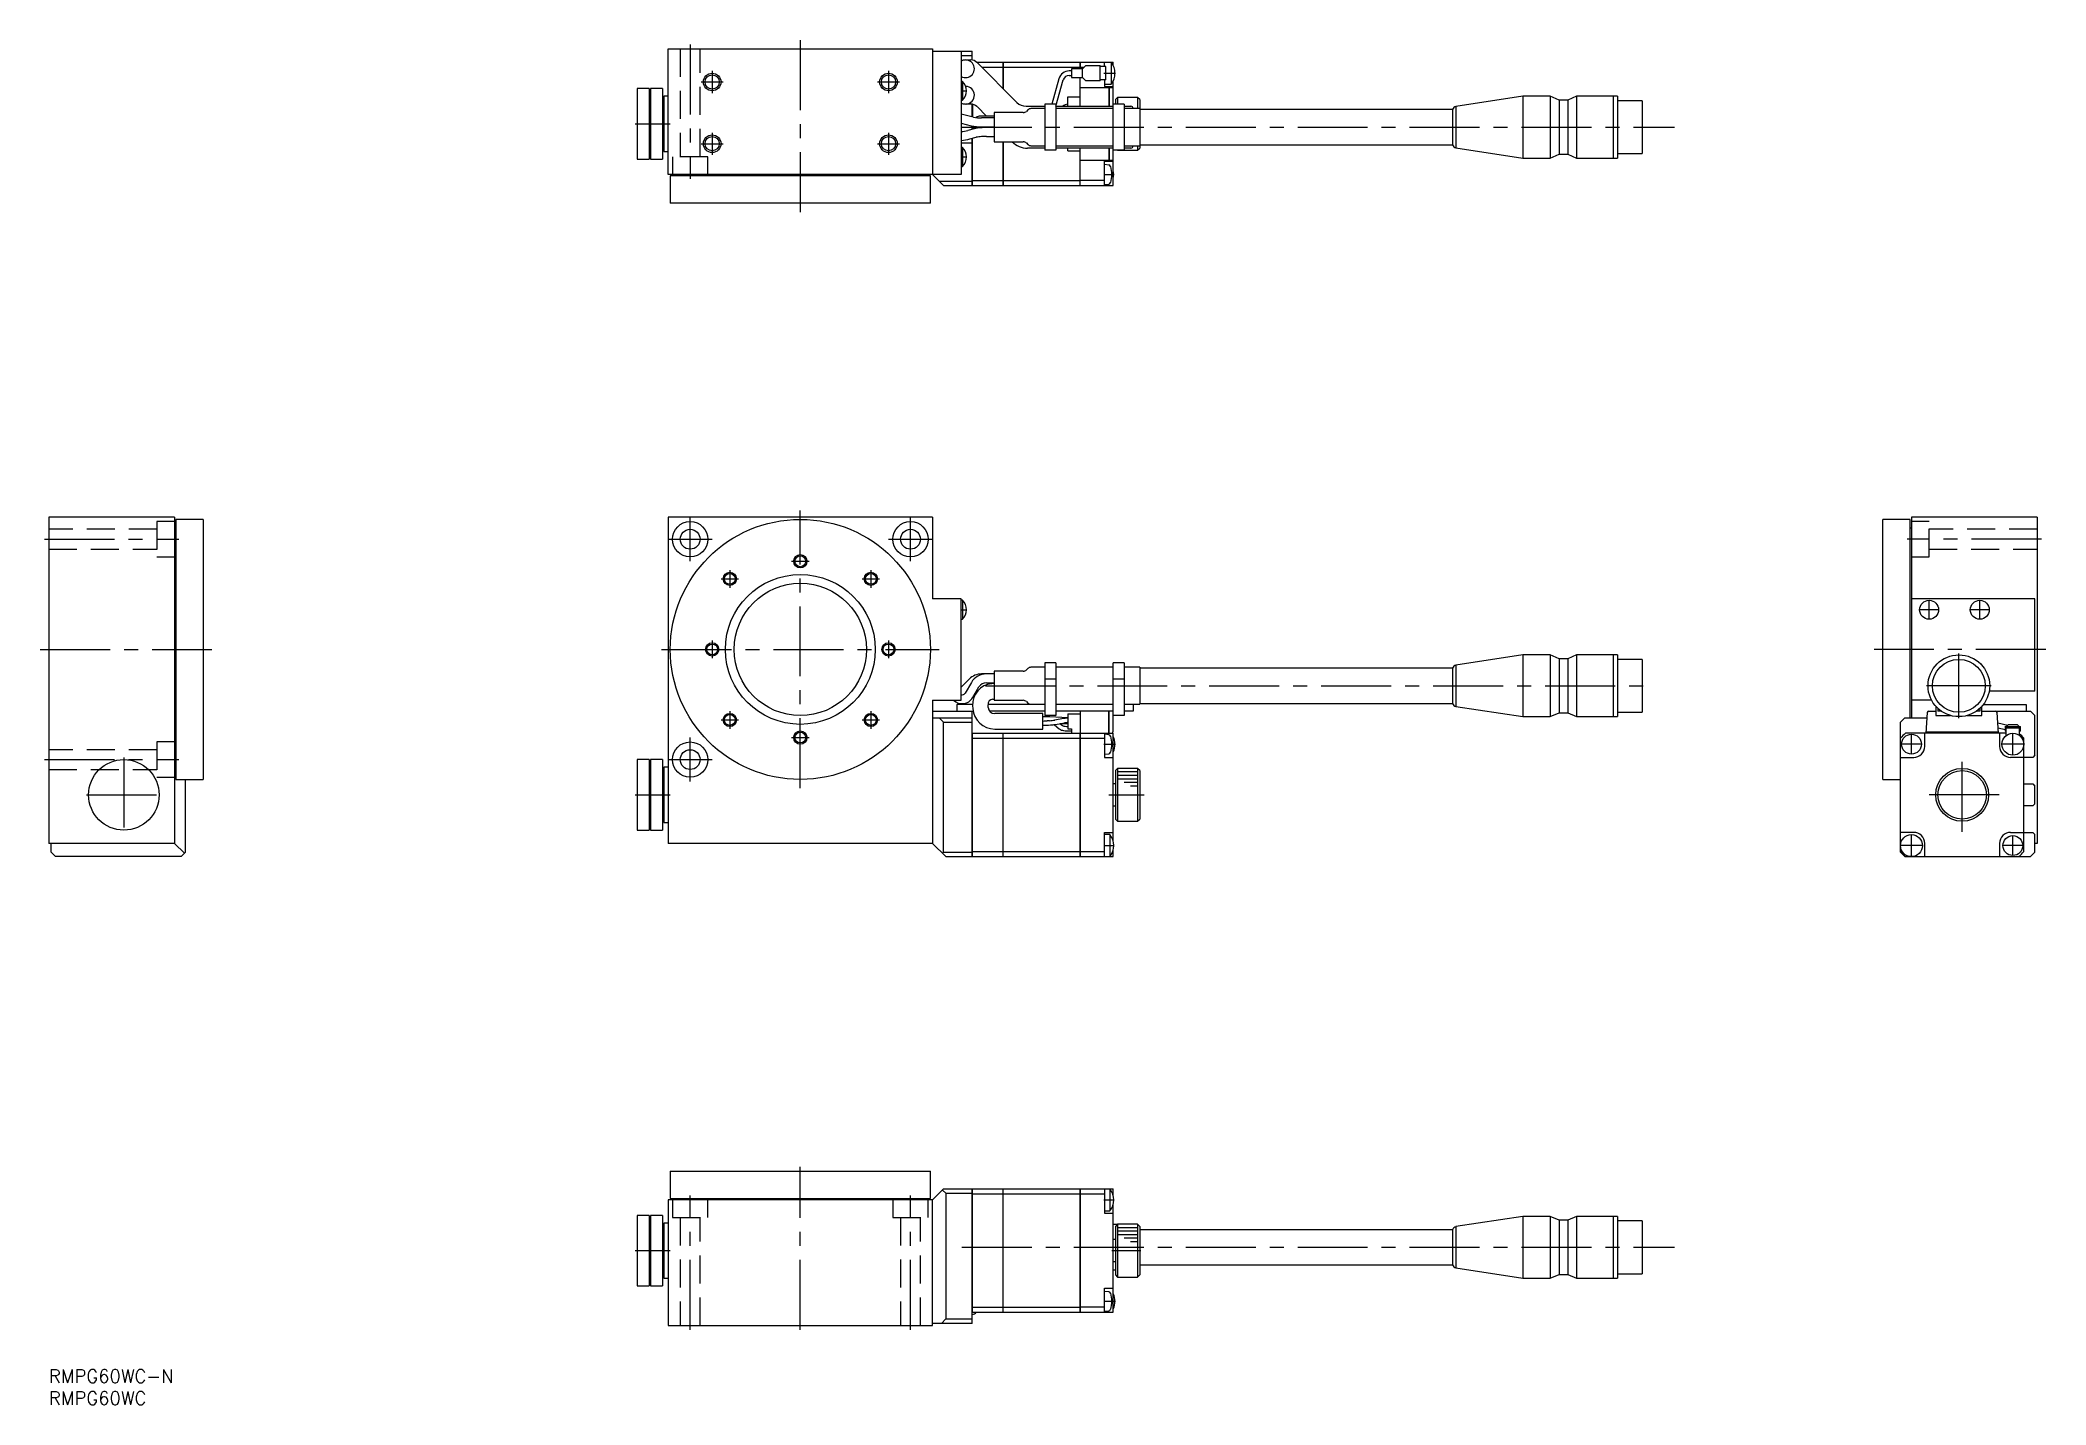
# Model space of a CAD drawing. Extents: x -2 to 453, y -8 to 302.
import ezdxf

# ---------------------------------------------------------------- set-up
doc = ezdxf.new("R2010")
doc.units = 0
doc.header["$LTSCALE"] = 0.5
doc.linetypes.add('CENTER', pattern=[50.8, 31.75, -6.35, 6.35, -6.35])
doc.linetypes.add('DASHED', pattern=[19.05, 12.7, -6.35])
for name, color, linetype in [('MSM_CENTER', 1, 'CENTER'), ('MSM_CONTINUOUS', 7, 'CONTINUOUS'), ('MSM_DASHED', 4, 'DASHED'), ('MSM_NARROW', 5, 'CONTINUOUS'), ('MSM_PART_NUMBER', 7, 'CONTINUOUS')]:
    doc.layers.add(name, color=color, linetype=linetype)
doc.styles.get("Standard").update_dxf_attribs({"font": 'txt.shx', "height": 3, "bigfont": 'bigfont.shx'})

# ---------------------------------------------------------------- blocks, each defined once
blk = doc.blocks.new('*U88')
at = {"layer": 'MSM_PART_NUMBER'}
blk.add_text('RMPG60WC-N', height=3, dxfattribs=at).set_placement((0, -3))
blk = doc.blocks.new('*U89')
at = {"layer": 'MSM_PART_NUMBER'}
blk.add_text('RMPG60WC', height=3, dxfattribs=at).set_placement((0, -8))

msp = doc.modelspace()

# ---------------------------------------------------------------- linework, layer by layer
at = {"layer": 'MSM_CENTER'}
for p, q in [((145.5, 300.64), (145.5, 270.14)), ((170.5, 301.64), (170.5, 262.64)), ((148, 292.14), (153, 292.14)), ((150.5, 294.64), (150.5, 289.64)), ((188, 292.14), (193, 292.14)), ((190.5, 294.64), (190.5, 289.64)), ((239.38, 294.14), (242.02, 294.14)), ((206.94, 290.14), (208.26, 290.14)), ((133, 282.64), (141, 282.64)), ((148, 278.14), (153, 278.14)), ((150.5, 280.64), (150.5, 275.64)), ((188, 278.14), (193, 278.14)), ((190.5, 280.64), (190.5, 275.64)), ((207.15, 281.89), (368.85, 281.89)), ((206.94, 275.14), (208.26, 275.14)), ((239.4, 271.14), (241.71, 271.14)), ((145.5, 183.4), (145.5, 193.4)), ((170.5, 131.9), (170.5, 194.9)), ((195.5, 183.4), (195.5, 193.4)), ((-1, 188.4), (29.5, 188.4)), ((140.5, 188.4), (150.5, 188.4)), ((190.5, 188.4), (200.5, 188.4)), ((452.13, 188.4), (421.63, 188.4)), ((168.5, 183.4), (172.5, 183.4)), ((152.5, 179.4), (156.5, 179.4)), ((154.5, 181.4), (154.5, 177.4)), ((184.5, 179.4), (188.5, 179.4)), ((186.5, 181.4), (186.5, 177.4)), ((426.63, 170.25), (426.63, 174.55)), ((438.13, 170.25), (438.13, 174.55)), ((206.94, 172.4), (208.26, 172.4)), ((428.78, 172.4), (424.48, 172.4)), ((440.28, 172.4), (435.98, 172.4)), ((150.5, 165.4), (150.5, 161.4)), ((190.5, 165.4), (190.5, 161.4)), ((-2, 163.4), (37, 163.4)), ((139, 163.4), (202, 163.4)), ((453.13, 163.4), (414.13, 163.4)), ((433.38, 147.8), (433.38, 162.5)), ((212.5, 155.15), (363.5, 155.15)), ((440.73, 155.15), (426.03, 155.15)), ((152.5, 147.4), (156.5, 147.4)), ((154.5, 149.4), (154.5, 145.4)), ((184.5, 147.4), (188.5, 147.4)), ((186.5, 149.4), (186.5, 145.4)), ((28.5, 144.26), (28.5, 139.54)), ((145.5, 133.4), (145.5, 143.4)), ((168.5, 143.4), (172.5, 143.4)), ((239.38, 141.9), (242.02, 141.9)), ((424.88, 141.9), (420.38, 141.9)), ((422.63, 139.65), (422.63, 144.15)), ((448.13, 141.9), (443.13, 141.9)), ((445.63, 139.4), (445.63, 144.4)), ((-1, 138.4), (29.5, 138.4)), ((17, 138.9), (17, 121.9)), ((140.5, 138.4), (150.5, 138.4)), ((434.13, 122), (434.13, 138.8)), ((8.5, 130.4), (25.5, 130.4)), ((133, 130.4), (141, 130.4)), ((240.5, 130.4), (248.5, 130.4)), ((442.53, 130.4), (425.73, 130.4)), ((239.4, 118.9), (241.71, 118.9)), ((425.13, 118.9), (420.13, 118.9)), ((422.63, 116.4), (422.63, 121.4)), ((447.88, 118.9), (443.38, 118.9)), ((445.63, 116.65), (445.63, 121.15)), ((170.5, 9), (170.5, 46)), ((145.5, 9), (145.5, 39.5)), ((195.5, 9), (195.5, 39.5)), ((239.4, 38.5), (241.71, 38.5)), ((207.15, 27.75), (368.85, 27.75)), ((133, 27), (141, 27)), ((241.2, 27), (247.8, 27)), ((239.38, 15.5), (242.02, 15.5))]:
    msp.add_line(p, q, dxfattribs=at)
at = {"layer": 'MSM_CONTINUOUS'}
for p, q in [((140.5, 299.64), (200.5, 299.64)), ((140.5, 271.14), (140.5, 299.64)), ((200.5, 299.64), (200.5, 271.14)), ((200.5, 299.14), (209.5, 299.14)), ((207, 299.14), (207, 271.14)), ((207, 298.14), (209.5, 298.14)), ((208, 297.14), (209.17, 297.14)), ((209.5, 297.11), (209.5, 299.14)), ((210.5, 296.64), (216.5, 296.64)), ((210.59, 296.56), (219.62, 287.52)), ((216.5, 290.64), (216.5, 296.64)), ((216.55, 296.59), (216.5, 296.59)), ((216.55, 296.64), (216.55, 290.59)), ((216.55, 296.64), (233.95, 296.64)), ((233.95, 296.64), (233.95, 295.13)), ((233.95, 296.59), (234, 296.59)), ((234, 296.64), (234, 295.13)), ((234, 296.64), (241.5, 296.64)), ((235.25, 295.89), (234.5, 295.14)), ((235.25, 295.89), (238.5, 295.89)), ((238.5, 292.4), (238.5, 295.89)), ((239.5, 295.64), (239.5, 296.64)), ((241.02, 296.64), (241.02, 291.64)), ((241.5, 295.88), (241.5, 296.64)), ((207.29, 292.29), (207, 292.29)), ((207.29, 292.29), (207.29, 287.99)), ((211.66, 295.49), (216.5, 295.49)), ((216.55, 295.47), (216.5, 295.47)), ((216.55, 295.49), (233.95, 295.49)), ((229.17, 292.87), (227.58, 287.09)), ((228.5, 286.68), (230.14, 292.61)), ((232, 294.64), (231.53, 294.64)), ((231.53, 293.64), (232, 293.64)), ((232, 295.13), (232, 293.15)), ((234.5, 295.13), (232, 295.13)), ((232, 293.15), (234.5, 293.15)), ((233.95, 295.47), (234, 295.47)), ((233.95, 293.15), (233.95, 288.8)), ((234, 295.49), (234.85, 295.49)), ((234, 286.64), (234, 293.15)), ((234.5, 293.15), (234.5, 295.14)), ((234.5, 293.15), (235.25, 292.4)), ((238.5, 292.4), (235.25, 292.4)), ((239.8, 295.64), (238.5, 295.64)), ((239.8, 292.64), (238.5, 292.64)), ((239.5, 292.64), (239.5, 291.14)), ((239.5, 291.64), (241.02, 291.64)), ((239.8, 292.64), (239.8, 295.64)), ((241.5, 268.64), (241.5, 292.4)), ((133.5, 290.64), (133.5, 274.64)), ((136.2, 290.64), (133.5, 290.64)), ((136.2, 290.64), (136.2, 274.64)), ((136.5, 290.64), (136.5, 274.64)), ((139.2, 290.64), (136.5, 290.64)), ((139.2, 290.64), (139.2, 274.64)), ((139.5, 288.89), (139.5, 276.39)), ((140.5, 288.89), (139.5, 288.89)), ((207, 287.99), (207.29, 287.99)), ((209.17, 287.14), (208, 287.14)), ((209.5, 284.23), (209.5, 287.11)), ((209.55, 287.1), (209.55, 284.22)), ((226, 287.09), (226, 276.69)), ((228.5, 287.09), (226, 287.09)), ((228.5, 287.09), (228.5, 276.69)), ((231.2, 288.8), (234, 288.8)), ((231.2, 286.64), (231.2, 288.8)), ((234, 290.89), (240.5, 290.89)), ((239.5, 291.14), (241.5, 291.14)), ((240.5, 290.89), (240.5, 286.64)), ((240.55, 290.84), (240.5, 290.84)), ((240.55, 290.89), (240.55, 286.64)), ((240.55, 290.89), (241.3, 290.89)), ((241.3, 290.89), (241.3, 290.87)), ((241.3, 290.87), (241.5, 290.87)), ((244, 287.09), (241.5, 287.09)), ((242.5, 288.64), (242, 288.14)), ((242, 288.14), (242, 287.09)), ((247, 288.64), (242.5, 288.64)), ((242.5, 288.64), (242.5, 287.09)), ((244, 287.09), (244, 276.69)), ((247.5, 288.14), (247, 288.64)), ((247, 288.64), (247, 286.09)), ((247.5, 288.14), (247.5, 277.14)), ((334.45, 288.89), (319.22, 286.58)), ((340.65, 288.89), (334.45, 288.89)), ((334.45, 288.89), (334.45, 274.89)), ((342.65, 288.04), (340.65, 288.89)), ((340.65, 288.89), (340.65, 274.89)), ((344.65, 288.04), (342.65, 288.04)), ((342.65, 288.04), (342.65, 275.74)), ((346.65, 288.89), (344.65, 288.04)), ((344.65, 288.04), (344.65, 275.74)), ((354.91, 288.89), (346.65, 288.89)), ((346.65, 288.89), (346.65, 274.89)), ((354.96, 288.84), (354.91, 288.89)), ((354.91, 288.89), (354.91, 274.89)), ((355.96, 288.89), (354.96, 288.89)), ((354.96, 288.89), (354.96, 274.89)), ((355.96, 288.89), (355.96, 274.89)), ((361.5, 287.89), (355.96, 287.89)), ((361.5, 287.89), (361.5, 275.89)), ((136.5, 286.64), (136.2, 286.64)), ((139.5, 286.64), (139.2, 286.64)), ((209.75, 284.17), (207, 284.84)), ((207, 282.78), (209.28, 282.23)), ((209.5, 281.42), (209.5, 282.18)), ((212.77, 284.37), (210.59, 286.56)), ((214.5, 284.37), (211.34, 284.37)), ((214.5, 283.99), (211.64, 283.99)), ((221.09, 285.19), (214.5, 285.19)), ((214.5, 285.19), (214.5, 278.59)), ((221.74, 286.64), (226, 286.64)), ((222.11, 285.8), (221.79, 285.48)), ((226, 286.09), (222.82, 286.09)), ((228.5, 286.64), (241.5, 286.64)), ((241.5, 286.09), (228.5, 286.09)), ((244, 286.64), (245.5, 286.64)), ((247.5, 286.09), (244, 286.09)), ((246, 286.14), (246, 286.09)), ((318.5, 285.89), (247.5, 285.89)), ((318.5, 285.89), (318.5, 277.89)), ((319.22, 286.58), (319.22, 277.21)), ((136.2, 278.64), (136.5, 278.64)), ((139.2, 278.64), (139.5, 278.64)), ((207, 278.31), (209.5, 278.31)), ((209.91, 281.53), (208.47, 281.15)), ((208.99, 279.21), (210.43, 279.6)), ((209.5, 268.64), (209.5, 279.35)), ((209.55, 282.17), (209.55, 281.43)), ((209.55, 268.64), (209.55, 279.36)), ((211.64, 281.99), (214.5, 281.99)), ((214.5, 281.79), (212.73, 281.79)), ((212.73, 279.79), (214.5, 279.79)), ((214.5, 278.59), (221.09, 278.59)), ((216.5, 268.64), (216.5, 278.59)), ((216.55, 278.59), (216.55, 268.64)), ((221.79, 278.3), (222.11, 277.98)), ((222.82, 277.69), (226, 277.69)), ((228.5, 277.69), (241.5, 277.69)), ((244, 277.69), (247.5, 277.69)), ((246, 277.69), (246, 277.64)), ((247, 277.69), (247, 276.64)), ((247.5, 277.89), (318.5, 277.89)), ((133.5, 274.64), (136.2, 274.64)), ((136.5, 274.64), (139.2, 274.64)), ((139.5, 276.39), (140.5, 276.39)), ((207.29, 277.29), (207, 277.29)), ((207.29, 277.29), (207.29, 272.99)), ((226, 277.14), (222.07, 277.14)), ((228.5, 276.69), (226, 276.69)), ((241.5, 277.14), (228.5, 277.14)), ((231.2, 276.49), (231.2, 277.14)), ((231.2, 276.49), (234, 276.49)), ((233.95, 276.49), (233.95, 268.64)), ((234, 268.64), (234, 277.14)), ((234, 274.39), (240.5, 274.39)), ((239.5, 268.64), (239.5, 274.14)), ((239.5, 274.14), (241.5, 274.14)), ((240.49, 273.3), (239.5, 273.39)), ((240.5, 277.14), (240.5, 274.39)), ((240.55, 274.44), (240.5, 274.44)), ((240.55, 277.14), (240.55, 274.39)), ((240.55, 274.39), (241.3, 274.39)), ((241.3, 274.41), (241.3, 274.39)), ((241.5, 274.41), (241.3, 274.41)), ((244, 276.69), (241.5, 276.69)), ((242.45, 276.69), (242.5, 276.64)), ((242.5, 276.69), (242.5, 276.64)), ((242.5, 276.64), (247, 276.64)), ((245.5, 277.14), (244, 277.14)), ((247, 276.64), (247.5, 277.14)), ((319.22, 277.21), (334.45, 274.89)), ((334.45, 274.89), (340.65, 274.89)), ((340.65, 274.89), (342.65, 275.74)), ((342.65, 275.74), (344.65, 275.74)), ((344.65, 275.74), (346.65, 274.89)), ((346.65, 274.89), (354.91, 274.89)), ((354.91, 274.89), (354.96, 274.94)), ((354.96, 274.89), (355.96, 274.89)), ((355.96, 275.89), (361.5, 275.89)), ((207, 271.14), (140.5, 271.14)), ((200, 270.84), (141, 270.84)), ((141, 270.84), (141, 264.64)), ((143, 271.14), (143, 270.84)), ((198, 270.84), (198, 271.14)), ((200, 264.64), (200, 270.84)), ((200.5, 271.14), (203, 268.64)), ((202, 269.64), (209.5, 269.64)), ((203, 268.64), (209.5, 268.64)), ((207, 272.99), (207.29, 272.99)), ((209.55, 269.82), (209.5, 269.82)), ((209.55, 268.69), (209.5, 268.69)), ((209.55, 269.8), (216.5, 269.8)), ((209.55, 268.64), (216.5, 268.64)), ((216.55, 269.82), (216.5, 269.82)), ((216.55, 268.69), (216.5, 268.69)), ((216.55, 269.8), (233.95, 269.8)), ((216.55, 268.64), (233.95, 268.64)), ((233.95, 269.82), (234, 269.82)), ((233.95, 268.69), (234, 268.69)), ((239.5, 269.8), (234, 269.8)), ((234, 268.64), (241.5, 268.64)), ((239.5, 268.89), (240.49, 268.98)), ((200, 264.64), (141, 264.64)), ((0, 193.4), (0, 119.4)), ((28.5, 193.4), (0, 193.4)), ((28.5, 193.4), (28.5, 119.4)), ((35, 192.9), (28.8, 192.9)), ((28.8, 192.9), (28.8, 133.9)), ((35, 192.9), (35, 133.9)), ((140.5, 193.4), (140.5, 119.4)), ((200.5, 193.4), (140.5, 193.4)), ((200.5, 193.4), (200.5, 174.9)), ((416.13, 133.9), (416.13, 192.9)), ((422.33, 192.9), (416.13, 192.9)), ((422.33, 147.9), (422.33, 192.9)), ((422.63, 193.4), (422.63, 147.9)), ((451.13, 193.4), (422.63, 193.4)), ((451.13, 193.4), (451.13, 119.4)), ((28.8, 190.9), (28.5, 190.9)), ((422.63, 190.9), (422.33, 190.9)), ((207, 174.9), (200.5, 174.9)), ((207, 151.9), (207, 174.9)), ((207.29, 174.55), (207, 174.55)), ((207.29, 174.55), (207.29, 170.25)), ((450.63, 174.9), (422.63, 174.9)), ((450.63, 153.9), (450.63, 174.9)), ((207, 170.25), (207.29, 170.25)), ((226, 159.35), (222.82, 159.35)), ((228.5, 160.35), (226, 160.35)), ((226, 160.35), (226, 148.4)), ((228.5, 160.35), (228.5, 148.4)), ((241.5, 159.35), (228.5, 159.35)), ((244, 160.35), (241.5, 160.35)), ((241.5, 144.7), (241.5, 160.35)), ((244, 160.35), (244, 148.4)), ((247.5, 159.35), (244, 159.35)), ((247.5, 159.35), (247.5, 150.95)), ((334.45, 162.15), (319.22, 159.83)), ((319.22, 159.83), (319.22, 150.46)), ((340.65, 162.15), (334.45, 162.15)), ((334.45, 162.15), (334.45, 148.15)), ((342.65, 161.3), (340.65, 162.15)), ((340.65, 162.15), (340.65, 148.15)), ((344.65, 161.3), (342.65, 161.3)), ((342.65, 161.3), (342.65, 149)), ((346.65, 162.15), (344.65, 161.3)), ((344.65, 161.3), (344.65, 149)), ((346.65, 162.15), (346.65, 148.15)), ((354.91, 162.15), (346.65, 162.15)), ((354.96, 162.1), (354.91, 162.15)), ((354.91, 162.15), (354.91, 148.15)), ((354.96, 162.15), (354.96, 148.15)), ((355.96, 162.15), (354.96, 162.15)), ((355.96, 162.15), (355.96, 148.15)), ((361.5, 161.15), (355.96, 161.15)), ((361.5, 161.15), (361.5, 149.15)), ((208.81, 156.68), (207, 154.85)), ((209.31, 155.9), (207.87, 153.46)), ((209.59, 152.45), (211.03, 154.89)), ((214.5, 157.85), (211.64, 157.85)), ((212.73, 155.85), (214.5, 155.85)), ((214.5, 155.65), (213.93, 155.61)), ((214.5, 158.45), (214.5, 151.85)), ((221.09, 158.45), (214.5, 158.45)), ((222.11, 159.06), (221.79, 158.74)), ((228.5, 156.64), (226, 156.64)), ((244, 156.64), (241.5, 156.64)), ((318.5, 159.15), (247.5, 159.15)), ((318.5, 159.15), (318.5, 151.15)), ((200.5, 151.9), (200.5, 119.4)), ((200.5, 151.9), (207, 151.9)), ((209.59, 150.9), (206, 150.9)), ((206, 150.9), (206, 149.4)), ((209.6, 150.63), (209.64, 149.99)), ((226, 150.9), (213.09, 150.9)), ((213.13, 150.21), (213.09, 150.85)), ((214.2, 152.12), (214.5, 152.14)), ((214.5, 151.85), (221.09, 151.85)), ((221.79, 151.56), (222.11, 151.24)), ((222.82, 150.95), (226, 150.95)), ((228.5, 150.95), (241.5, 150.95)), ((241.5, 150.9), (228.5, 150.9)), ((244, 150.95), (247.5, 150.95)), ((246, 150.9), (244, 150.9)), ((246, 150.9), (246, 149.4)), ((247.5, 151.15), (318.5, 151.15)), ((319.22, 150.46), (334.45, 148.15)), ((427.18, 151.9), (422.63, 151.9)), ((428.18, 150.46), (428.18, 148.4)), ((438.58, 148.4), (438.58, 150.46)), ((438.94, 150.9), (448.63, 150.9)), ((450.63, 153.9), (440.26, 153.9)), ((448.63, 150.9), (448.63, 149.4)), ((200.5, 149.4), (209.71, 149.4)), ((200.5, 147.9), (209.5, 147.9)), ((202, 147.9), (203, 146.9)), ((203, 146.9), (209.5, 146.9)), ((203, 117.4), (203, 146.9)), ((209.5, 116.4), (209.5, 149.4)), ((226, 149.4), (213.44, 149.4)), ((225.5, 148.83), (214.6, 148.83)), ((225.5, 145.33), (225.5, 148.83)), ((226.51, 148.14), (225.5, 148.14)), ((226.52, 148.12), (225.5, 148.12)), ((225.5, 147.15), (225.55, 147.15)), ((225.5, 146.19), (225.55, 146.19)), ((228.5, 148.4), (226, 148.4)), ((227.01, 147.23), (226.52, 147.19)), ((231.2, 147.87), (227.14, 148.1)), ((228.07, 146.34), (229.34, 145.32)), ((230.27, 147.71), (228.21, 147.37)), ((228.37, 146.39), (230.43, 146.72)), ((240.49, 149.4), (228.5, 149.4)), ((229.97, 146.1), (229.4, 146.55)), ((229.57, 146.58), (231.2, 146.58)), ((231.2, 148.8), (234, 148.8)), ((231.2, 148.8), (231.2, 145.35)), ((234, 149.4), (234, 116.4)), ((240.49, 144.4), (240.49, 149.4)), ((240.5, 149.39), (240.49, 149.39)), ((241.5, 149.4), (240.5, 149.4)), ((240.5, 149.4), (240.5, 144.4)), ((244, 148.4), (241.5, 148.4)), ((246, 149.4), (244, 149.4)), ((334.45, 148.15), (340.65, 148.15)), ((340.65, 148.15), (342.65, 149)), ((342.65, 149), (344.65, 149)), ((344.65, 149), (346.65, 148.15)), ((346.65, 148.15), (354.91, 148.15)), ((354.91, 148.15), (354.96, 148.2)), ((354.96, 148.15), (355.96, 148.15)), ((355.96, 149.15), (361.5, 149.15)), ((420.13, 146.9), (421.13, 147.9)), ((420.13, 117.4), (420.13, 146.9)), ((421.13, 147.9), (426.12, 147.9)), ((426.21, 149.12), (425.88, 144.4)), ((426.51, 149.4), (428.18, 149.4)), ((428.18, 148.4), (431.52, 148.4)), ((428.63, 150.01), (428.63, 149.4)), ((429.38, 149.4), (428.63, 149.4)), ((435.23, 148.4), (438.58, 148.4)), ((438.13, 149.4), (437.37, 149.4)), ((438.13, 150.01), (438.13, 149.4)), ((438.58, 149.4), (449.63, 149.4)), ((442.38, 144.4), (442.05, 149.12)), ((444.46, 146.17), (442.22, 146.67)), ((443.88, 145.9), (443.88, 144.9)), ((443.88, 145.9), (447.37, 145.9)), ((444.63, 146.4), (446.62, 146.4)), ((447.37, 144.9), (447.37, 145.9)), ((449.63, 149.4), (450.63, 148.4)), ((450.63, 139.4), (450.63, 148.4)), ((209.55, 144.35), (209.5, 144.35)), ((209.55, 143.22), (209.5, 143.22)), ((209.55, 116.4), (209.55, 144.4)), ((209.55, 144.4), (216.5, 144.4)), ((209.55, 143.24), (216.5, 143.24)), ((214.6, 145.33), (225.5, 145.33)), ((216.5, 116.4), (216.5, 144.4)), ((216.55, 144.35), (216.5, 144.35)), ((216.55, 143.22), (216.5, 143.22)), ((216.55, 144.4), (241.5, 144.4)), ((216.55, 116.4), (216.55, 144.4)), ((216.55, 143.24), (233.95, 143.24)), ((231.2, 145.35), (232, 145.35)), ((231.53, 144.9), (232, 144.9)), ((232, 145.35), (232, 144.4)), ((233.95, 144.4), (233.95, 116.4)), ((233.95, 144.35), (234, 144.35)), ((233.95, 143.22), (234, 143.22)), ((234, 143.24), (239.5, 143.24)), ((239.5, 144.4), (239.5, 138.9)), ((240.49, 144.06), (239.5, 144.15)), ((241.3, 144.7), (241.3, 144.4)), ((241.5, 144.7), (241.3, 144.7)), ((241.5, 119.79), (241.5, 144.4)), ((444.13, 144.4), (421.28, 144.4)), ((425.63, 141.4), (425.63, 144.4)), ((425.9, 144.7), (442.36, 144.7)), ((442.29, 145.63), (443.88, 145.27)), ((442.63, 144.4), (442.63, 141.4)), ((443.88, 144.9), (444.13, 144.9)), ((444.13, 143.9), (444.13, 145.6)), ((444.13, 145.6), (447.13, 145.6)), ((447.13, 143.9), (447.13, 145.6)), ((447.13, 144.9), (447.37, 144.9)), ((448.13, 117.55), (448.13, 143.24)), ((133.5, 138.4), (133.5, 122.4)), ((136.2, 138.4), (133.5, 138.4)), ((136.2, 138.4), (136.2, 122.4)), ((136.5, 138.4), (136.5, 122.4)), ((139.2, 138.4), (136.5, 138.4)), ((139.2, 138.4), (139.2, 122.4)), ((139.5, 136.65), (139.5, 124.15)), ((140.5, 136.65), (139.5, 136.65)), ((239.5, 139.65), (240.49, 139.73)), ((239.5, 138.9), (241.5, 138.9)), ((420.13, 138.9), (423.13, 138.9)), ((450.13, 138.9), (445.13, 138.9)), ((450.63, 139.4), (450.13, 138.9)), ((28.5, 135.9), (28.8, 135.9)), ((28.8, 133.9), (35, 133.9)), ((31, 117.4), (31, 133.9)), ((136.5, 134.4), (136.2, 134.4)), ((139.5, 134.4), (139.2, 134.4)), ((242, 132.9), (241.5, 132.9)), ((242.5, 136.4), (242, 135.9)), ((242, 135.9), (242, 124.9)), ((242.5, 136.4), (242.5, 124.4)), ((247, 136.4), (242.5, 136.4)), ((247.5, 135.9), (247, 136.4)), ((247, 136.4), (247, 124.4)), ((247.5, 135.9), (247.5, 124.9)), ((416.13, 133.9), (420.13, 133.9)), ((448.13, 132.9), (450.13, 132.9)), ((450.13, 132.9), (450.63, 132.4)), ((450.63, 128.4), (450.63, 132.4)), ((241.5, 127.9), (242, 127.9)), ((450.13, 127.9), (448.13, 127.9)), ((450.63, 128.4), (450.13, 127.9)), ((136.2, 126.4), (136.5, 126.4)), ((139.2, 126.4), (139.5, 126.4)), ((139.5, 124.15), (140.5, 124.15)), ((242, 124.9), (242.5, 124.4)), ((242.5, 124.4), (247, 124.4)), ((247, 124.4), (247.5, 124.9)), ((28.5, 119.4), (0, 119.4)), ((0.5, 117.4), (0.5, 119.4)), ((28.5, 119.4), (30.75, 117.15)), ((133.5, 122.4), (136.2, 122.4)), ((136.5, 122.4), (139.2, 122.4)), ((200.5, 119.4), (140.5, 119.4)), ((200.5, 119.4), (203.5, 116.4)), ((239.5, 121.9), (241.5, 121.9)), ((239.5, 116.4), (239.5, 121.9)), ((240.72, 121.4), (239.5, 121.4)), ((240.72, 121.4), (240.72, 116.4)), ((423.13, 121.9), (420.13, 121.9)), ((425.63, 116.4), (425.63, 119.4)), ((442.63, 119.4), (442.63, 116.4)), ((445.13, 121.9), (450.13, 121.9)), ((450.13, 121.9), (450.63, 121.4)), ((450.63, 117.4), (450.63, 121.4)), ((451.13, 119.4), (450.63, 119.4)), ((0.5, 117.4), (1.5, 116.4)), ((30, 116.4), (1.5, 116.4)), ((30, 116.4), (31, 117.4)), ((203, 117.4), (202.75, 117.15)), ((203, 117.4), (209.5, 117.4)), ((203.5, 116.4), (209.5, 116.4)), ((209.55, 117.57), (209.5, 117.57)), ((209.55, 116.45), (209.5, 116.45)), ((209.55, 117.55), (216.5, 117.55)), ((209.55, 116.4), (216.5, 116.4)), ((216.55, 117.57), (216.5, 117.57)), ((216.55, 116.45), (216.5, 116.45)), ((216.55, 117.55), (233.95, 117.55)), ((216.55, 116.4), (233.95, 116.4)), ((233.95, 117.57), (234, 117.57)), ((233.95, 116.45), (234, 116.45)), ((234, 117.55), (239.5, 117.55)), ((234, 116.4), (241.5, 116.4)), ((241.5, 116.4), (241.5, 118.01)), ((421.13, 116.4), (420.13, 117.4)), ((421.13, 116.4), (449.63, 116.4)), ((450.63, 117.4), (449.63, 116.4)), ((141, 45), (141, 38.8)), ((141, 45), (200, 45)), ((200, 38.8), (200, 45)), ((203, 41), (200.5, 38.5)), ((203, 41), (209.5, 41)), ((209.5, 10.5), (209.5, 41)), ((209.55, 13), (209.55, 41)), ((209.55, 41), (216.5, 41)), ((216.5, 13), (216.5, 41)), ((216.55, 13), (216.55, 41)), ((216.55, 41), (233.95, 41)), ((233.95, 41), (233.95, 13)), ((234, 41), (241.5, 41)), ((234, 41), (234, 13)), ((239.5, 41), (239.5, 35.5)), ((240.72, 41), (240.72, 36)), ((241.5, 39.39), (241.5, 41)), ((200.5, 38.5), (140.5, 38.5)), ((140.5, 38.5), (140.5, 10)), ((141, 38.8), (200, 38.8)), ((143, 38.8), (143, 38.5)), ((198, 38.5), (198, 38.8)), ((200.5, 10), (200.5, 38.5)), ((203.5, 40), (202.75, 40.75)), ((203.5, 40), (209.5, 40)), ((203.5, 40), (203.5, 11.5)), ((209.55, 40.95), (209.5, 40.95)), ((209.55, 39.83), (209.5, 39.83)), ((209.55, 39.85), (216.5, 39.85)), ((216.55, 40.95), (216.5, 40.95)), ((216.55, 39.83), (216.5, 39.83)), ((216.55, 39.85), (233.95, 39.85)), ((233.95, 40.95), (234, 40.95)), ((233.95, 39.83), (234, 39.83)), ((234, 39.85), (239.5, 39.85)), ((241.5, 13), (241.5, 37.61)), ((136.2, 35), (133.5, 35)), ((133.5, 35), (133.5, 19)), ((136.2, 35), (136.2, 19)), ((139.2, 35), (136.5, 35)), ((136.5, 35), (136.5, 19)), ((139.2, 35), (139.2, 19)), ((140.5, 33.25), (139.5, 33.25)), ((139.5, 33.25), (139.5, 20.75)), ((239.5, 36), (240.72, 36)), ((239.5, 35.5), (241.5, 35.5)), ((242.45, 32.95), (241.5, 32.95)), ((242.5, 33), (242, 32.5)), ((242, 32.5), (242, 21.5)), ((247, 33), (242.5, 33)), ((242.5, 33), (242.5, 21)), ((247.5, 32.5), (247, 33)), ((247, 33), (247, 21)), ((247.5, 32.5), (247.5, 21.5)), ((334.45, 34.75), (319.22, 32.44)), ((319.22, 32.44), (319.22, 23.07)), ((340.65, 34.75), (334.45, 34.75)), ((334.45, 34.75), (334.45, 20.75)), ((342.65, 33.9), (340.65, 34.75)), ((340.65, 34.75), (340.65, 20.75)), ((344.65, 33.9), (342.65, 33.9)), ((342.65, 33.9), (342.65, 21.6)), ((346.65, 34.75), (344.65, 33.9)), ((344.65, 33.9), (344.65, 21.6)), ((346.65, 34.75), (346.65, 20.75)), ((354.91, 34.75), (346.65, 34.75)), ((354.96, 34.7), (354.91, 34.75)), ((354.91, 34.75), (354.91, 20.75)), ((354.96, 34.75), (354.96, 20.75)), ((355.96, 34.75), (354.96, 34.75)), ((355.96, 34.75), (355.96, 20.75)), ((361.5, 33.75), (355.96, 33.75)), ((361.5, 33.75), (361.5, 21.75)), ((136.5, 31), (136.2, 31)), ((139.5, 31), (139.2, 31)), ((242, 29.5), (241.5, 29.5)), ((318.5, 31.75), (247.5, 31.75)), ((318.5, 31.75), (318.5, 23.75)), ((136.2, 23), (136.5, 23)), ((139.2, 23), (139.5, 23)), ((241.5, 24.5), (242, 24.5)), ((247.5, 23.75), (318.5, 23.75)), ((319.22, 23.07), (334.45, 20.75)), ((133.5, 19), (136.2, 19)), ((136.5, 19), (139.2, 19)), ((139.5, 20.75), (140.5, 20.75)), ((239.5, 13), (239.5, 18.5)), ((239.5, 18.5), (241.5, 18.5)), ((242, 22.55), (241.5, 22.55)), ((242, 21.5), (242.5, 21)), ((242.5, 21), (247, 21)), ((247, 21), (247.5, 21.5)), ((334.45, 20.75), (340.65, 20.75)), ((340.65, 20.75), (342.65, 21.6)), ((342.65, 21.6), (344.65, 21.6)), ((344.65, 21.6), (346.65, 20.75)), ((346.65, 20.75), (354.91, 20.75)), ((354.91, 20.75), (354.96, 20.8)), ((354.96, 20.75), (355.96, 20.75)), ((355.96, 21.75), (361.5, 21.75)), ((209.55, 14.17), (209.5, 14.17)), ((209.55, 14.15), (216.5, 14.15)), ((216.55, 14.17), (216.5, 14.17)), ((216.55, 14.15), (233.95, 14.15)), ((233.95, 14.17), (234, 14.17)), ((239.5, 14.15), (234, 14.15)), ((240.49, 17.66), (239.5, 17.75)), ((140.5, 10), (200.5, 10)), ((209.5, 10.5), (200.5, 10.5)), ((202.5, 10.5), (203.5, 11.5)), ((203.5, 11.5), (209.5, 11.5)), ((209.55, 13.05), (209.5, 13.05)), ((209.55, 13), (216.5, 13)), ((216.55, 13.05), (216.5, 13.05)), ((216.55, 13), (233.95, 13)), ((233.95, 13.05), (234, 13.05)), ((234, 13), (241.5, 13)), ((239.5, 13.25), (240.49, 13.34))]:
    msp.add_line(p, q, dxfattribs=at)
for centre, radius in [((150.5, 292.14), 1.62), ((190.5, 292.14), 1.62), ((150.5, 278.14), 1.62), ((190.5, 278.14), 1.62), ((170.5, 163.4), 29.5), ((145.5, 188.4), 4), ((195.5, 188.4), 4), ((145.5, 188.4), 2.25), ((195.5, 188.4), 2.25), ((170.5, 183.4), 1.23), ((154.5, 179.4), 1.23), ((170.5, 163.4), 17), ((170.5, 163.4), 15), ((186.5, 179.4), 1.23), ((426.63, 172.4), 2.15), ((438.13, 172.4), 2.15), ((150.5, 163.4), 1.23), ((190.5, 163.4), 1.23), ((433.38, 155.15), 7), ((433.38, 155.15), 6), ((154.5, 147.4), 1.23), ((186.5, 147.4), 1.23), ((145.5, 138.4), 4), ((170.5, 143.4), 1.23), ((422.63, 141.9), 2.25), ((445.63, 141.9), 2.5), ((17, 130.4), 8), ((145.5, 138.4), 2.25), ((434.13, 130.4), 6), ((434.13, 130.4), 5.5), ((422.63, 118.9), 2.5), ((445.63, 118.9), 2.25)]:
    msp.add_circle(centre, radius, dxfattribs=at)
for centre, radius, start, end in [((208, 295.14), 2, 90, 120), ((208, 295.14), 2, 240, 120), ((209.17, 295.14), 2, 45, 90), ((237.9, 294.14), 4, 321.3178, 38.6822), ((205.2, 290.14), 3, 314.22, 45.78), ((231.52, 292.21), 2.44, 89.6393, 164.1379), ((231.51, 292.21), 1.43, 89.3501, 163.8876), ((208, 289.14), 2, 240, 270), ((208, 289.14), 2, 274.5021, 89.1835), ((209.17, 285.14), 2, 45, 90), ((221.74, 289.64), 3, 225, 270), ((231.33, 285.12), 1.99, 93.6707, 130.082), ((211.53, 292.64), 10.65, 257.8179, 270.5937), ((211.53, 292.66), 8.67, 258.1902, 270.7376), ((211.34, 282.62), 1.75, 90, 123.8093), ((221.09, 286.19), 1, 270, 315), ((222.82, 285.09), 1, 90, 135), ((245.5, 286.14), 0.5, 360, 90), ((319.46, 285.6), 1, 103.7781, 163.3679), ((205.21, 295.41), 14.63, 277.028, 282.885), ((205.03, 296.27), 17.51, 276.4591, 283.0577), ((211.34, 282.62), 1.75, 195.761, 218.177), ((211.94, 272.82), 8.94, 93.0934, 103.1064), ((211.93, 272.93), 6.83, 92.407, 102.6686), ((212.71, 263.18), 18.61, 89.9311, 93.8516), ((212.74, 262.18), 17.61, 90.026, 93.582), ((222.07, 282.14), 5, 225.2349, 270), ((221.09, 277.59), 1, 45, 90), ((222.82, 278.69), 1, 225, 270), ((245.5, 277.64), 0.5, 270, 0), ((319.46, 278.18), 1, 196.6321, 256.2219), ((205.2, 275.14), 3, 314.22, 45.78), ((240.44, 272.81), 0.5, 17.6292, 85), ((240.44, 269.48), 0.5, 275, 342.3708), ((235.2, 271.14), 6, 342.3708, 17.6292), ((237.6, 271.14), 4, 347.1614, 12.8386), ((205.2, 172.4), 3, 314.22, 45.78), ((222.82, 158.35), 1, 90, 135), ((319.46, 158.86), 1, 103.7781, 163.3679), ((211.67, 153.77), 4.07, 90.4095, 134.587), ((212.72, 153.88), 3.97, 89.9008, 149.3123), ((214.29, 150.92), 4.7, 94.42, 183.59), ((212.74, 153.84), 2.01, 90.3985, 148.5891), ((221.09, 159.45), 1, 270, 315), ((207.21, 153.86), 2.77, 225.1244, 329.3075), ((207.21, 153.85), 0.762, 253.9868, 329.477), ((214.29, 150.92), 1.2, 94.42, 183.59), ((214.6, 150.3), 1.47, 183.59, 270), ((221.09, 150.85), 1, 45, 90), ((222.82, 151.95), 1, 225, 270), ((319.46, 151.43), 1, 196.6321, 256.2219), ((214.6, 150.3), 4.97, 183.59, 270), ((225.57, 159.14), 11.98, 269.8954, 274.5379), ((225.54, 168.77), 22.58, 270.0363, 274.3142), ((226.52, 143.79), 4.35, 82.3225, 90.0965), ((226.4, 133.09), 15.02, 87.1813, 89.556), ((225.4, 165.67), 18.51, 275.0157, 278.7513), ((225.68, 164.94), 18.75, 274.7505, 277.3136), ((223.01, 181.92), 35.94, 278.0927, 278.5817), ((231.17, 149.71), 3.8, 251.5876, 270.4674), ((234.6, 120.31), 27.73, 97.0317, 98.9681), ((234.48, 121.14), 25.9, 97.2653, 98.9819), ((426.51, 149.1), 0.3, 90, 176), ((441.75, 149.1), 0.3, 4, 90), ((443.81, 146.82), 0.92, 274.3637, 333.0376), ((447.45, 146.82), 0.926, 207.1717, 265.427), ((230.51, 147.17), 2.18, 237.7358, 262.8803), ((231.46, 152.37), 7.47, 260.5807, 270.538), ((240.44, 143.56), 0.5, 17.6292, 85), ((235.2, 141.9), 6, 342.3708, 17.6292), ((237.9, 141.9), 4, 334.1581, 25.8419), ((434.13, 130.4), 19, 132.5369, 137.4631), ((423.13, 141.4), 2.5, 270, 0), ((445.13, 141.4), 2.5, 180, 270), ((443.79, 143.88), 1.02, 70.776, 84.8376), ((447.46, 143.89), 1.01, 95.0641, 109.3222), ((434.13, 130.4), 19, 42.5369, 46.8264), ((240.44, 140.23), 0.5, 275, 342.3708), ((237.6, 118.9), 4, 321.3178, 38.6822), ((423.13, 119.4), 2.5, 0, 90), ((445.13, 119.4), 2.5, 90, 180), ((434.13, 130.4), 19, 222.5369, 227.4631), ((434.13, 130.4), 19, 312.5369, 317.4631), ((237.6, 38.5), 4, 321.3178, 38.6822), ((319.46, 31.46), 1, 103.7781, 163.3679), ((319.46, 24.04), 1, 196.6321, 256.2219), ((240.44, 17.17), 0.5, 17.6291, 85), ((240.44, 13.83), 0.5, 275, 342.3709), ((235.2, 15.5), 6, 342.3708, 17.6292), ((237.9, 15.5), 4, 334.1581, 25.8419), ((209.17, 14.5), 2, 279.4516, 311.4096)]:
    msp.add_arc(centre, radius, start, end, dxfattribs=at)
at = {"layer": 'MSM_DASHED'}
for p, q in [((143.25, 299.64), (143.25, 275.14)), ((147.75, 275.14), (147.75, 299.64)), ((149.5, 275.14), (141.5, 275.14)), ((141.5, 275.14), (141.5, 271.14)), ((149.5, 271.14), (149.5, 275.14)), ((28.5, 192.4), (24.5, 192.4)), ((24.5, 192.4), (24.5, 184.4)), ((426.63, 192.4), (422.63, 192.4)), ((426.63, 184.4), (426.63, 192.4)), ((24.5, 190.65), (0, 190.65)), ((451.13, 190.65), (426.63, 190.65)), ((0, 186.15), (24.5, 186.15)), ((24.5, 184.4), (28.5, 184.4)), ((422.63, 184.4), (426.63, 184.4)), ((426.63, 186.15), (451.13, 186.15)), ((28.5, 142.4), (24.5, 142.4)), ((24.5, 142.4), (24.5, 134.4)), ((24.5, 140.65), (0, 140.65)), ((0, 136.15), (24.5, 136.15)), ((24.5, 134.4), (28.5, 134.4)), ((141.5, 38.5), (141.5, 34.5)), ((149.5, 34.5), (149.5, 38.5)), ((191.5, 38.5), (191.5, 34.5)), ((199.5, 34.5), (199.5, 38.5)), ((141.5, 34.5), (149.5, 34.5)), ((143.25, 34.5), (143.25, 10)), ((147.75, 10), (147.75, 34.5)), ((191.5, 34.5), (199.5, 34.5)), ((193.25, 34.5), (193.25, 10)), ((197.75, 10), (197.75, 34.5))]:
    msp.add_line(p, q, dxfattribs=at)
at = {"layer": 'MSM_NARROW'}
for p, q in [((247, 135.6), (242.5, 135.6)), ((247, 134.8), (242.5, 134.8)), ((247, 134), (242.5, 134)), ((247, 133.2), (244.01, 133.2)), ((247, 132.4), (245.41, 132.4)), ((247, 32.2), (242.5, 32.2)), ((247, 31.4), (242.5, 31.4)), ((247, 30.6), (242.5, 30.6)), ((247, 29.8), (244.01, 29.8)), ((247, 29), (245.41, 29))]:
    msp.add_line(p, q, dxfattribs=at)
for centre, radius in [((150.5, 292.14), 2), ((190.5, 292.14), 2), ((150.5, 278.14), 2), ((190.5, 278.14), 2), ((170.5, 183.4), 1.5), ((154.5, 179.4), 1.5), ((186.5, 179.4), 1.5), ((150.5, 163.4), 1.5), ((190.5, 163.4), 1.5), ((154.5, 147.4), 1.5), ((186.5, 147.4), 1.5), ((170.5, 143.4), 1.5)]:
    msp.add_circle(centre, radius, dxfattribs=at)

# ---------------------------------------------------------------- block references
at = {"layer": 'MSM_CONTINUOUS'}
for name in ['*U88', '*U89']:
    msp.add_blockref(name, (0, 0), dxfattribs=at)

doc.saveas('drawing.dxf')
